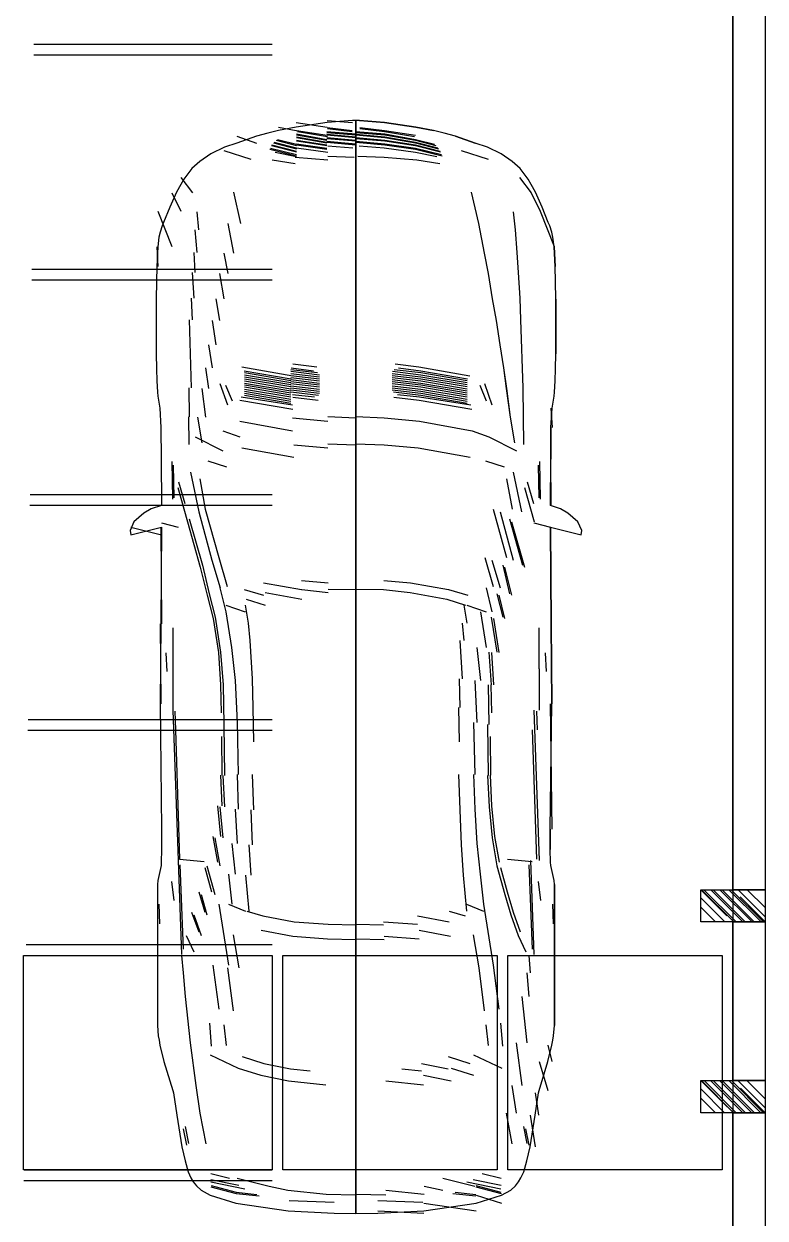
# Model space of a CAD drawing. Header units: metres. Extents: x 2 to 41.8, y 0.2 to 29.5.
# Drawn here: x 23.71 to 26.85, y 14.5 to 19.56 of the extents above; entities that cross this region are included whole.
import ezdxf

# ---------------------------------------------------------------- set-up
doc = ezdxf.new("R2010")
doc.units = ezdxf.units.M

msp = doc.modelspace()

# ---------------------------------------------------------------- linework, layer by layer
for p, q in [((26.7169, 26.3188), (26.7169, 5.1576)), ((26.7169, 26.3188), (26.7169, 15.8907)), ((26.8533, 26.3188), (26.8533, 5.1576)), ((23.7529, 19.4758), (24.7624, 19.4758)), ((23.7525, 19.4303), (24.7624, 19.4303)), ((24.8644, 19.1435), (24.9965, 19.124)), ((24.9965, 19.1512), (25.1036, 19.1435)), ((25.1329, 19.1512), (25.24, 19.1435)), ((25.24, 19.1435), (25.3722, 19.124)), ((24.7896, 19.124), (24.8644, 19.1099)), ((24.8659, 19.0948), (24.9954, 19.0713)), ((24.8659, 19.0948), (24.9954, 19.0713)), ((24.8659, 19.091), (24.9954, 19.0676)), ((24.8659, 19.091), (24.9954, 19.0676)), ((24.866, 19.1099), (24.9967, 19.0891)), ((24.8703, 19.1049), (24.9974, 19.0841)), ((24.8703, 19.1049), (24.9974, 19.0841)), ((24.9954, 19.1052), (25.1183, 19.0948)), ((24.9954, 19.1052), (25.1183, 19.0948)), ((24.9954, 19.1014), (25.1183, 19.091)), ((24.9954, 19.1014), (25.1183, 19.091)), ((24.9954, 19.094), (25.1183, 19.0824)), ((24.9954, 19.094), (25.1183, 19.0824)), ((24.9954, 19.0905), (25.1183, 19.0789)), ((24.9954, 19.0905), (25.1183, 19.0789)), ((24.9967, 19.1222), (25.1025, 19.1099)), ((24.9967, 19.1222), (25.1025, 19.1099)), ((24.9974, 19.1172), (25.1021, 19.1049)), ((24.9974, 19.1172), (25.1021, 19.1049)), ((25.1183, 19.1052), (25.2411, 19.0948)), ((25.1183, 19.1052), (25.2411, 19.0948)), ((25.1183, 19.1014), (25.2411, 19.091)), ((25.1183, 19.1014), (25.2411, 19.091)), ((25.1183, 19.094), (25.2411, 19.0824)), ((25.1183, 19.094), (25.2411, 19.0824)), ((25.1183, 19.0905), (25.2411, 19.0789)), ((25.1183, 19.0905), (25.2411, 19.0789)), ((25.134, 19.1222), (25.2398, 19.1099)), ((25.134, 19.1222), (25.2398, 19.1099)), ((25.1344, 19.1172), (25.2392, 19.1049)), ((25.1344, 19.1172), (25.2392, 19.1049)), ((25.2392, 19.1049), (25.3663, 19.0841)), ((25.2392, 19.1049), (25.3663, 19.0841)), ((25.2398, 19.1099), (25.3706, 19.0891)), ((25.2411, 19.0948), (25.3707, 19.0713)), ((25.2411, 19.0948), (25.3707, 19.0713)), ((25.2411, 19.091), (25.3707, 19.0676)), ((25.2411, 19.091), (25.3707, 19.0676)), ((25.3722, 19.124), (25.4469, 19.1099)), ((24.6127, 19.0858), (24.6964, 19.056)), ((24.7596, 19.0454), (24.8659, 19.0181)), ((24.7618, 19.0489), (24.8659, 19.0222)), ((24.7681, 19.0566), (24.8659, 19.0315)), ((24.7709, 19.0601), (24.8659, 19.0357)), ((24.7797, 19.0676), (24.8659, 19.0454)), ((24.7857, 19.0713), (24.8659, 19.0507)), ((24.8659, 19.0824), (24.9954, 19.0601)), ((24.8659, 19.0824), (24.9954, 19.0601)), ((24.8659, 19.0789), (24.9954, 19.0566)), ((24.8659, 19.0789), (24.9954, 19.0566)), ((24.8659, 19.0682), (24.9954, 19.0489)), ((24.8659, 19.0682), (24.9954, 19.0489)), ((24.8659, 19.0648), (24.9954, 19.0454)), ((24.8659, 19.0648), (24.9954, 19.0454)), ((24.8659, 19.0527), (24.9954, 19.0341)), ((24.8659, 19.0527), (24.9954, 19.0341)), ((24.8659, 19.0483), (24.9954, 19.0296)), ((24.8659, 19.0483), (24.9954, 19.0296)), ((24.9954, 19.0792), (25.1183, 19.0682)), ((24.9954, 19.0792), (25.1183, 19.0682)), ((24.9954, 19.0757), (25.1183, 19.0648)), ((24.9954, 19.0757), (25.1183, 19.0648)), ((24.9954, 19.0642), (25.1183, 19.0527)), ((24.9954, 19.0642), (25.1183, 19.0527)), ((24.9954, 19.0597), (25.1183, 19.0483)), ((24.9954, 19.0597), (25.1183, 19.0483)), ((24.9988, 19.0442), (25.1049, 19.036)), ((24.9988, 19.0442), (25.1049, 19.036)), ((25.1183, 19.0792), (25.2411, 19.0682)), ((25.1183, 19.0792), (25.2411, 19.0682)), ((25.1183, 19.0757), (25.2411, 19.0648)), ((25.1183, 19.0757), (25.2411, 19.0648)), ((25.1183, 19.0642), (25.2411, 19.0527)), ((25.1183, 19.0642), (25.2411, 19.0527)), ((25.1183, 19.0597), (25.2411, 19.0483)), ((25.1183, 19.0597), (25.2411, 19.0483)), ((25.1317, 19.0442), (25.2377, 19.036)), ((25.1317, 19.0442), (25.2377, 19.036)), ((25.2411, 19.0824), (25.3707, 19.0601)), ((25.2411, 19.0824), (25.3707, 19.0601)), ((25.2411, 19.0789), (25.3707, 19.0566)), ((25.2411, 19.0789), (25.3707, 19.0566)), ((25.2411, 19.0682), (25.3707, 19.0489)), ((25.2411, 19.0682), (25.3707, 19.0489)), ((25.2411, 19.0648), (25.3707, 19.0454)), ((25.2411, 19.0648), (25.3707, 19.0454)), ((25.2411, 19.0527), (25.3707, 19.0341)), ((25.2411, 19.0527), (25.3707, 19.0341)), ((25.2411, 19.0483), (25.3707, 19.0296)), ((25.2411, 19.0483), (25.3707, 19.0296)), ((25.3707, 19.0713), (25.4508, 19.0507)), ((25.3707, 19.0676), (25.4569, 19.0454)), ((25.3707, 19.0601), (25.4657, 19.0357)), ((25.3707, 19.0566), (25.4685, 19.0315)), ((25.3707, 19.0489), (25.4747, 19.0222)), ((25.3707, 19.0454), (25.4769, 19.0181)), ((25.5401, 19.0858), (25.6239, 19.056)), ((24.5582, 19.0248), (24.672, 18.9871)), ((24.5582, 19.0248), (24.672, 18.9871)), ((24.7533, 19.0296), (24.8659, 19.0025)), ((24.7554, 19.0341), (24.8659, 19.0075)), ((24.7752, 19.0174), (24.8658, 18.9987)), ((24.7752, 19.0174), (24.8658, 18.9987)), ((24.8604, 18.9959), (24.9983, 18.9846)), ((24.8658, 19.036), (24.9988, 19.0174)), ((24.8658, 19.036), (24.9988, 19.0174)), ((24.9983, 19.0005), (25.1106, 18.9959)), ((25.1259, 19.0005), (25.2382, 18.9959)), ((25.2377, 19.036), (25.3708, 19.0174)), ((25.2377, 19.036), (25.3708, 19.0174)), ((25.2382, 18.9959), (25.3762, 18.9846)), ((25.3707, 19.0341), (25.4812, 19.0075)), ((25.3707, 19.0296), (25.4832, 19.0025)), ((25.3708, 19.0174), (25.4614, 18.9987)), ((25.3708, 19.0174), (25.4614, 18.9987)), ((25.5646, 19.0248), (25.6784, 18.9871)), ((25.5646, 19.0248), (25.6784, 18.9871)), ((24.763, 18.9846), (24.8604, 18.9697)), ((25.3762, 18.9846), (25.4735, 18.9697)), ((24.3751, 18.9102), (24.4254, 18.8452)), ((24.3751, 18.9102), (24.4254, 18.8452)), ((25.8111, 18.9102), (25.8615, 18.8452)), ((25.8111, 18.9102), (25.8615, 18.8452)), ((24.3369, 18.8452), (24.3751, 18.7679)), ((24.5991, 18.848), (24.6292, 18.7153)), ((24.5991, 18.848), (24.6292, 18.7153)), ((25.6074, 18.848), (25.6374, 18.7153)), ((25.6074, 18.848), (25.6374, 18.7153)), ((25.8615, 18.8452), (25.8996, 18.7679)), ((24.2778, 18.7679), (24.3369, 18.618)), ((24.4434, 18.7644), (24.4511, 18.6874)), ((25.7855, 18.7644), (25.7932, 18.6874)), ((25.8996, 18.7679), (25.9588, 18.618)), ((24.4357, 18.6874), (24.4434, 18.5925)), ((24.5745, 18.7153), (24.5991, 18.5889)), ((24.5745, 18.7153), (24.5991, 18.5889)), ((25.6374, 18.7153), (25.6621, 18.5889)), ((25.6374, 18.7153), (25.6621, 18.5889)), ((25.7932, 18.6874), (25.8009, 18.5925)), ((24.274, 18.6154), (24.2778, 18.5329)), ((24.4301, 18.5925), (24.4357, 18.5075)), ((24.5576, 18.5889), (24.5745, 18.5024)), ((24.5576, 18.5889), (24.5745, 18.5024)), ((25.6621, 18.5889), (25.679, 18.5024)), ((25.6621, 18.5889), (25.679, 18.5024)), ((25.8009, 18.5925), (25.8064, 18.5075)), ((25.9588, 18.6154), (25.9626, 18.5329)), ((23.7445, 18.5212), (24.7624, 18.5212)), ((24.4237, 18.5075), (24.4301, 18.3982)), ((24.5401, 18.5024), (24.5576, 18.3953)), ((24.5402, 18.5024), (24.5576, 18.3953)), ((25.679, 18.5024), (25.6965, 18.3953)), ((25.679, 18.5024), (25.6964, 18.3953)), ((25.8064, 18.5075), (25.8129, 18.3982)), ((23.7441, 18.4758), (24.7624, 18.4758)), ((24.2707, 18.3936), (24.2707, 18.163)), ((24.42, 18.3982), (24.4237, 18.3066)), ((24.5239, 18.3953), (24.5401, 18.3039)), ((24.5239, 18.3953), (24.5402, 18.3039)), ((25.6964, 18.3953), (25.7126, 18.3039)), ((25.6965, 18.3953), (25.7126, 18.3039)), ((25.8129, 18.3982), (25.8166, 18.3066)), ((25.9658, 18.3936), (25.9658, 18.163)), ((24.411, 18.3066), (24.42, 18.0182)), ((24.5083, 18.3039), (24.5239, 18.2006)), ((24.5083, 18.3039), (24.5239, 18.2006)), ((25.7126, 18.3039), (25.7283, 18.2006)), ((25.7126, 18.3039), (25.7283, 18.2006)), ((25.8166, 18.3066), (25.8256, 18.0182)), ((24.4927, 18.2006), (24.5083, 18.1031)), ((24.4927, 18.2006), (24.5083, 18.1031)), ((25.7283, 18.2006), (25.7439, 18.1031)), ((25.7283, 18.2006), (25.7439, 18.1031)), ((24.4805, 18.1031), (24.4927, 18.0154)), ((24.4806, 18.1031), (24.4927, 18.0154)), ((24.6348, 18.1073), (24.8511, 18.0695)), ((24.6449, 18.0906), (24.8434, 18.0564)), ((24.6449, 18.0906), (24.8434, 18.0564)), ((24.6462, 18.0826), (24.8427, 18.05)), ((24.6462, 18.0826), (24.8427, 18.05)), ((24.8427, 18.0964), (24.9556, 18.0826)), ((24.8427, 18.0964), (24.9556, 18.0826)), ((24.8427, 18.0796), (24.9641, 18.0648)), ((24.8427, 18.0796), (24.9641, 18.0648)), ((24.8428, 18.0888), (24.964, 18.074)), ((24.8428, 18.0888), (24.964, 18.074)), ((24.8434, 18.1035), (24.9379, 18.0906)), ((24.8434, 18.1035), (24.9379, 18.0906)), ((24.8511, 18.1199), (24.9522, 18.1073)), ((25.2724, 18.0796), (25.3938, 18.0648)), ((25.2724, 18.0796), (25.3938, 18.0648)), ((25.2726, 18.0888), (25.3937, 18.074)), ((25.2726, 18.0888), (25.3937, 18.074)), ((25.2809, 18.0964), (25.3938, 18.0826)), ((25.2809, 18.0964), (25.3938, 18.0826)), ((25.2843, 18.1199), (25.3855, 18.1073)), ((25.2986, 18.1035), (25.3932, 18.0906)), ((25.2986, 18.1035), (25.3932, 18.0906)), ((25.3855, 18.1073), (25.6017, 18.0695)), ((25.3932, 18.0906), (25.5917, 18.0564)), ((25.3932, 18.0906), (25.5917, 18.0564)), ((25.3938, 18.0826), (25.5904, 18.05)), ((25.3938, 18.0826), (25.5904, 18.05)), ((25.7439, 18.1031), (25.756, 18.0154)), ((25.7439, 18.1031), (25.7559, 18.0154)), ((24.5417, 18.036), (24.5729, 17.9456)), ((24.5656, 18.0289), (24.593, 17.9625)), ((24.6462, 18.074), (24.8428, 18.0413)), ((24.6462, 18.074), (24.8428, 18.0413)), ((24.6462, 18.0648), (24.8427, 18.032)), ((24.6462, 18.0648), (24.8427, 18.032)), ((24.6462, 18.0562), (24.8428, 18.0234)), ((24.6462, 18.0562), (24.8428, 18.0234)), ((24.6462, 18.0473), (24.8427, 18.0144)), ((24.6462, 18.0473), (24.8427, 18.0144)), ((24.6462, 18.0387), (24.8428, 18.0057)), ((24.6462, 18.0387), (24.8428, 18.0057)), ((24.6462, 18.0305), (24.8427, 17.9975)), ((24.6462, 18.0305), (24.8427, 17.9975)), ((24.8427, 18.0621), (24.9642, 18.0473)), ((24.8427, 18.0621), (24.9642, 18.0473)), ((24.8427, 18.0453), (24.9643, 18.0305)), ((24.8427, 18.0453), (24.9643, 18.0305)), ((24.8427, 18.0274), (24.9643, 18.0125)), ((24.8427, 18.0274), (24.9643, 18.0125)), ((24.8428, 18.071), (24.9641, 18.0562)), ((24.8428, 18.071), (24.9641, 18.0562)), ((24.8428, 18.0535), (24.9643, 18.0387)), ((24.8428, 18.0535), (24.9643, 18.0387)), ((24.8428, 18.0367), (24.9643, 18.0219)), ((24.8428, 18.0367), (24.9643, 18.0219)), ((25.2723, 18.0621), (25.3938, 18.0473)), ((25.2723, 18.0621), (25.3938, 18.0473)), ((25.2723, 18.0535), (25.3937, 18.0387)), ((25.2723, 18.0535), (25.3937, 18.0387)), ((25.2723, 18.0453), (25.3938, 18.0305)), ((25.2723, 18.0453), (25.3938, 18.0305)), ((25.2723, 18.0367), (25.3937, 18.0219)), ((25.2723, 18.0367), (25.3937, 18.0219)), ((25.2723, 18.0274), (25.3938, 18.0125)), ((25.2723, 18.0274), (25.3938, 18.0125)), ((25.2724, 18.071), (25.3937, 18.0562)), ((25.2724, 18.071), (25.3937, 18.0562)), ((25.3937, 18.074), (25.5904, 18.0413)), ((25.3937, 18.074), (25.5904, 18.0413)), ((25.3937, 18.0562), (25.5904, 18.0234)), ((25.3937, 18.0562), (25.5904, 18.0234)), ((25.3937, 18.0387), (25.5904, 18.0057)), ((25.3937, 18.0387), (25.5904, 18.0057)), ((25.3938, 18.0648), (25.5904, 18.032)), ((25.3938, 18.0648), (25.5904, 18.032)), ((25.3938, 18.0473), (25.5904, 18.0144)), ((25.3938, 18.0473), (25.5904, 18.0144)), ((25.3938, 18.0305), (25.5904, 17.9975)), ((25.3938, 18.0305), (25.5904, 17.9975)), ((25.6435, 18.0289), (25.671, 17.9625)), ((25.6637, 18.036), (25.6949, 17.9456)), ((24.409, 18.0182), (24.411, 17.8958)), ((24.4643, 18.0154), (24.4805, 17.8936)), ((24.4643, 18.0154), (24.4806, 17.8936)), ((24.6308, 17.9797), (24.8495, 17.9458)), ((24.6308, 17.9797), (24.8495, 17.9458)), ((24.6462, 18.0219), (24.8428, 17.9888)), ((24.6462, 18.0219), (24.8428, 17.9888)), ((24.6462, 18.0125), (24.8427, 17.9795)), ((24.6462, 18.0125), (24.8427, 17.9795)), ((24.6462, 18.004), (24.8428, 17.9708)), ((24.6462, 18.004), (24.8428, 17.9708)), ((24.6462, 17.9951), (24.8427, 17.9615)), ((24.6462, 17.9951), (24.8427, 17.9615)), ((24.6462, 17.9865), (24.8428, 17.9529)), ((24.6462, 17.9865), (24.8428, 17.9529)), ((24.8427, 18.0099), (24.9643, 17.9951)), ((24.8427, 18.0099), (24.9643, 17.9951)), ((24.8428, 18.0188), (24.9643, 18.004)), ((24.8428, 18.0188), (24.9643, 18.004)), ((24.8428, 18.0007), (24.9589, 17.9865)), ((24.8428, 18.0007), (24.9589, 17.9865)), ((24.8495, 17.9907), (24.9425, 17.9797)), ((24.8495, 17.9907), (24.9425, 17.9797)), ((24.851, 17.9789), (24.9577, 17.9663)), ((25.2723, 18.0188), (25.3937, 18.004)), ((25.2723, 18.0188), (25.3937, 18.004)), ((25.2723, 18.0099), (25.3938, 17.9951)), ((25.2723, 18.0099), (25.3938, 17.9951)), ((25.2776, 18.0007), (25.3937, 17.9865)), ((25.2776, 18.0007), (25.3937, 17.9865)), ((25.2789, 17.9789), (25.3856, 17.9663)), ((25.294, 17.9907), (25.3871, 17.9797)), ((25.294, 17.9907), (25.3871, 17.9797)), ((25.3871, 17.9797), (25.6057, 17.9458)), ((25.3871, 17.9797), (25.6057, 17.9458)), ((25.3937, 18.0219), (25.5904, 17.9888)), ((25.3937, 18.0219), (25.5904, 17.9888)), ((25.3937, 18.004), (25.5904, 17.9708)), ((25.3937, 18.004), (25.5904, 17.9708)), ((25.3937, 17.9865), (25.5904, 17.9529)), ((25.3937, 17.9865), (25.5904, 17.9529)), ((25.3938, 18.0125), (25.5904, 17.9795)), ((25.3938, 18.0125), (25.5904, 17.9795)), ((25.3938, 17.9951), (25.5904, 17.9615)), ((25.3938, 17.9951), (25.5904, 17.9615)), ((25.7559, 18.0154), (25.7723, 17.8936)), ((25.756, 18.0154), (25.7723, 17.8936)), ((25.8256, 18.0182), (25.8275, 17.8958)), ((24.2861, 17.9325), (24.2915, 17.8505)), ((24.6264, 17.9663), (24.851, 17.9282)), ((25.3856, 17.9663), (25.6102, 17.9282)), ((25.9451, 17.9325), (25.9504, 17.8505)), ((24.4078, 17.8958), (24.409, 17.7777)), ((24.446, 17.8936), (24.4643, 17.7847)), ((24.4461, 17.8936), (24.4643, 17.7847)), ((24.6258, 17.8774), (24.8486, 17.836)), ((24.6258, 17.8774), (24.8486, 17.836)), ((24.8486, 17.8907), (24.9983, 17.8774)), ((24.8486, 17.8907), (24.9983, 17.8774)), ((24.9983, 17.8961), (25.1183, 17.8907)), ((24.9983, 17.8961), (25.1183, 17.8907)), ((25.1182, 17.8961), (25.2382, 17.8907)), ((25.1182, 17.8961), (25.2382, 17.8907)), ((25.2382, 17.8907), (25.3879, 17.8774)), ((25.2382, 17.8907), (25.3879, 17.8774)), ((25.3879, 17.8774), (25.6107, 17.836)), ((25.3879, 17.8774), (25.6107, 17.836)), ((25.7723, 17.8936), (25.7905, 17.7847)), ((25.7723, 17.8936), (25.7904, 17.7847)), ((25.8275, 17.8958), (25.8288, 17.7777)), ((24.2915, 17.8505), (24.2916, 17.7162)), ((24.5542, 17.836), (24.6258, 17.8107)), ((24.5542, 17.836), (24.6258, 17.8107)), ((25.6107, 17.836), (25.6824, 17.8107)), ((25.6107, 17.836), (25.6824, 17.8107)), ((25.945, 17.8505), (25.9451, 17.7162)), ((24.437, 17.8107), (24.5542, 17.751)), ((24.437, 17.8107), (24.5542, 17.751)), ((24.855, 17.7767), (24.9987, 17.7636)), ((24.9987, 17.7814), (25.1181, 17.7767)), ((25.1184, 17.7814), (25.2379, 17.7767)), ((25.2379, 17.7767), (25.3816, 17.7636)), ((25.6824, 17.8107), (25.7995, 17.751)), ((25.6824, 17.8107), (25.7995, 17.751)), ((24.6343, 17.7636), (24.855, 17.7248)), ((25.3816, 17.7636), (25.6022, 17.7248)), ((24.2916, 17.7162), (24.294, 17.5194)), ((24.3372, 17.7053), (24.3404, 17.5456)), ((24.3426, 17.6911), (24.3456, 17.5525)), ((24.4905, 17.7089), (24.5694, 17.6832)), ((25.6671, 17.7089), (25.7461, 17.6832)), ((25.891, 17.6911), (25.894, 17.5525)), ((25.8961, 17.7053), (25.8994, 17.5456)), ((25.9426, 17.7162), (25.945, 17.5194)), ((24.3658, 17.6192), (24.3925, 17.5285)), ((24.416, 17.6606), (24.4516, 17.493)), ((24.4561, 17.6325), (24.4794, 17.5039)), ((25.7572, 17.6325), (25.7804, 17.5039)), ((25.785, 17.6606), (25.8205, 17.493)), ((25.8441, 17.6192), (25.8708, 17.5285)), ((24.3625, 17.5962), (24.4041, 17.4508)), ((24.3625, 17.5962), (24.4041, 17.4508)), ((25.8325, 17.5962), (25.874, 17.4508)), ((25.8325, 17.5962), (25.874, 17.4508)), ((23.7357, 17.5212), (24.7624, 17.5212)), ((23.7361, 17.5667), (24.7624, 17.5667)), ((24.4516, 17.493), (24.5071, 17.2879)), ((24.4794, 17.5039), (24.537, 17.2987)), ((25.6995, 17.5039), (25.7572, 17.2987)), ((25.7294, 17.493), (25.785, 17.2879)), ((24.163, 17.428), (24.2937, 17.3944)), ((24.2902, 17.428), (24.2937, 17.0174)), ((24.2937, 17.4465), (24.3643, 17.428)), ((24.4041, 17.4508), (24.4581, 17.2578)), ((24.4116, 17.4633), (24.467, 17.266)), ((25.7696, 17.4633), (25.8249, 17.266)), ((25.7785, 17.4508), (25.8325, 17.2578)), ((25.8723, 17.4465), (25.9429, 17.428)), ((25.9429, 17.428), (25.9464, 17.0174)), ((25.9429, 17.428), (26.0736, 17.3944)), ((24.467, 17.266), (24.496, 17.1453)), ((24.5071, 17.2879), (24.5419, 17.1706)), ((24.537, 17.2987), (24.5721, 17.1767)), ((25.6645, 17.2987), (25.6995, 17.1767)), ((25.6947, 17.2879), (25.7294, 17.1706)), ((25.7405, 17.266), (25.7696, 17.1453)), ((24.4581, 17.2578), (24.4879, 17.1391)), ((25.7487, 17.2578), (25.7785, 17.1391)), ((24.5417, 17.1705), (24.5666, 17.0685)), ((24.7264, 17.1915), (24.8868, 17.1627)), ((24.8868, 17.2017), (25.0003, 17.1915)), ((25.0009, 17.1649), (25.1181, 17.1627)), ((25.1184, 17.1649), (25.2357, 17.1627)), ((25.2362, 17.2017), (25.3498, 17.1915)), ((25.3498, 17.1915), (25.5102, 17.1627)), ((25.6699, 17.1705), (25.6949, 17.0685)), ((24.4879, 17.1391), (24.5127, 17.0403)), ((24.496, 17.1453), (24.5215, 17.0466)), ((24.6437, 17.1627), (24.7264, 17.1395)), ((24.6533, 17.1221), (24.7327, 17.0975)), ((24.7327, 17.151), (24.8888, 17.1221)), ((24.8888, 17.1627), (25.0009, 17.151)), ((25.2357, 17.1627), (25.3477, 17.151)), ((25.3477, 17.151), (25.5039, 17.1221)), ((25.5039, 17.1221), (25.5833, 17.0975)), ((25.5102, 17.1627), (25.5928, 17.1395)), ((25.7151, 17.1453), (25.7405, 17.0466)), ((25.7239, 17.1391), (25.7487, 17.0403)), ((24.5666, 17.0962), (24.6483, 17.0685)), ((24.5666, 17.0685), (24.5905, 16.9181)), ((24.6483, 17.0962), (24.6611, 17.0199)), ((25.5755, 17.0962), (25.5883, 17.0199)), ((25.5883, 17.0962), (25.6699, 17.0685)), ((25.646, 17.0685), (25.6699, 16.9181)), ((24.2881, 17.0174), (24.2902, 16.6787)), ((24.5127, 17.0403), (24.5356, 16.8962)), ((24.5215, 17.0466), (24.5445, 16.8979)), ((24.6611, 17.0199), (24.6684, 16.9475)), ((25.5682, 17.0199), (25.5755, 16.9475)), ((25.692, 17.0466), (25.7151, 16.8979)), ((25.701, 17.0403), (25.7239, 16.8962)), ((25.9464, 17.0174), (25.9485, 16.6787)), ((24.3418, 17.001), (24.3422, 16.6518)), ((24.3419, 17.001), (24.3422, 16.6564)), ((25.8944, 17.001), (25.8947, 16.6518)), ((25.8944, 17.001), (25.8946, 16.6564)), ((24.5905, 16.9181), (24.6064, 16.777)), ((24.6684, 16.9475), (24.6778, 16.7843)), ((25.5588, 16.9475), (25.5682, 16.7843)), ((25.6302, 16.9181), (25.646, 16.777)), ((24.3121, 16.8952), (24.3165, 16.8155)), ((24.3121, 16.8952), (24.3165, 16.8155)), ((24.5356, 16.8962), (24.544, 16.7598)), ((24.5445, 16.8979), (24.5547, 16.7595)), ((25.6819, 16.8979), (25.692, 16.7595)), ((25.6925, 16.8962), (25.701, 16.7598)), ((25.9201, 16.8952), (25.9245, 16.8155)), ((25.9201, 16.8952), (25.9245, 16.8155)), ((24.544, 16.7598), (24.5468, 16.6399)), ((24.5547, 16.7595), (24.558, 16.5911)), ((24.6064, 16.777), (24.6146, 16.5989)), ((24.6778, 16.7843), (24.6805, 16.6628)), ((25.5561, 16.7843), (25.5588, 16.6628)), ((25.6219, 16.777), (25.6302, 16.5989)), ((25.6785, 16.7595), (25.6819, 16.5911)), ((25.6898, 16.7598), (25.6925, 16.6399)), ((24.2881, 16.6787), (24.2943, 16.1467)), ((24.6805, 16.6628), (24.6836, 16.5181)), ((25.553, 16.6628), (25.5561, 16.5181)), ((25.9422, 16.6787), (25.9485, 16.1467)), ((23.7277, 16.6121), (24.7624, 16.6121)), ((24.3418, 16.6518), (24.3637, 16.014)), ((24.3418, 16.6518), (24.3637, 16.014)), ((24.3499, 16.648), (24.353, 16.5686)), ((24.3499, 16.648), (24.353, 16.5686)), ((25.8728, 16.6518), (25.8947, 16.014)), ((25.8728, 16.6518), (25.8947, 16.014)), ((25.8835, 16.648), (25.8867, 16.5686)), ((25.8835, 16.648), (25.8867, 16.5686)), ((23.7273, 16.5667), (24.7624, 16.5667)), ((24.353, 16.5686), (24.3705, 16.02)), ((24.353, 16.5686), (24.3705, 16.02)), ((24.558, 16.5911), (24.5606, 16.3753)), ((24.6146, 16.5989), (24.6193, 16.3795)), ((25.6173, 16.5989), (25.6219, 16.3795)), ((25.6759, 16.5911), (25.6785, 16.3753)), ((25.8661, 16.5686), (25.8835, 16.02)), ((25.8661, 16.5686), (25.8835, 16.02)), ((24.5477, 16.5404), (24.5494, 16.3757)), ((25.6872, 16.5404), (25.6888, 16.3757)), ((24.5434, 16.3757), (24.5494, 16.2461)), ((24.5532, 16.3753), (24.5606, 16.2424)), ((24.6146, 16.3795), (24.6193, 16.2319)), ((24.6781, 16.3792), (24.6837, 16.2298)), ((25.5528, 16.3792), (25.5584, 16.2298)), ((25.6173, 16.3795), (25.6219, 16.2319)), ((25.6759, 16.3753), (25.6833, 16.2424)), ((25.6872, 16.3757), (25.6931, 16.2461)), ((24.5305, 16.2461), (24.5434, 16.1156)), ((24.5406, 16.2424), (24.5532, 16.1108)), ((24.6054, 16.2319), (24.6146, 16.0859)), ((24.6725, 16.2298), (24.6781, 16.0811)), ((25.5584, 16.2298), (25.564, 16.0811)), ((25.6219, 16.2319), (25.6312, 16.0859)), ((25.6833, 16.2424), (25.6959, 16.1108)), ((25.6931, 16.2461), (25.7061, 16.1156)), ((24.2942, 16.1467), (24.2943, 16.0614)), ((24.5108, 16.1156), (24.5305, 16.0076)), ((24.5108, 16.1156), (24.5305, 16.0076)), ((24.5204, 16.1108), (24.5406, 15.9919)), ((25.6959, 16.1108), (25.7162, 15.9919)), ((25.7061, 16.1156), (25.7257, 16.0076)), ((25.7061, 16.1156), (25.7257, 16.0076)), ((25.9422, 16.1467), (25.9423, 16.0614)), ((24.5913, 16.0859), (24.6054, 15.957)), ((24.6641, 16.0811), (24.6725, 15.9517)), ((25.564, 16.0811), (25.5725, 15.9517)), ((25.6312, 16.0859), (25.6453, 15.957)), ((24.3637, 16.014), (24.3784, 15.6156)), ((24.3637, 16.014), (24.3784, 15.6156)), ((24.3705, 16.02), (24.4751, 16.0103)), ((25.7615, 16.02), (25.8661, 16.0103)), ((25.8581, 16.014), (25.8728, 15.6156)), ((25.8581, 16.014), (25.8728, 15.6156)), ((24.3713, 15.9957), (24.3851, 15.6389)), ((24.4769, 15.9844), (24.5052, 15.8814)), ((24.4865, 15.9919), (24.5204, 15.8705)), ((24.5779, 15.957), (24.5913, 15.8293)), ((24.6501, 15.9517), (24.6641, 15.8001)), ((25.5725, 15.9517), (25.5865, 15.8001)), ((25.6453, 15.957), (25.6587, 15.8293)), ((25.7162, 15.9919), (25.75, 15.8705)), ((25.7313, 15.9844), (25.7596, 15.8814)), ((25.8515, 15.9957), (25.8653, 15.6389)), ((24.2762, 15.9133), (24.2762, 15.3144)), ((24.3354, 15.925), (24.3454, 15.8455)), ((24.3354, 15.925), (24.3454, 15.8455)), ((25.8911, 15.925), (25.9012, 15.8455)), ((25.8911, 15.925), (25.9012, 15.8455)), ((25.9604, 15.9133), (25.9604, 15.3144)), ((24.4521, 15.8814), (24.4769, 15.7957)), ((24.4521, 15.8814), (24.4769, 15.7957)), ((24.4619, 15.8705), (24.4865, 15.784)), ((25.75, 15.8705), (25.7746, 15.784)), ((25.7596, 15.8814), (25.7845, 15.7957)), ((25.7596, 15.8814), (25.7845, 15.7957)), ((26.5806, 15.8907), (26.6915, 15.7798)), ((26.5806, 15.8907), (26.6529, 15.8184)), ((26.5806, 15.8907), (26.6915, 15.7798)), ((26.5806, 15.8907), (26.6529, 15.8184)), ((26.5806, 15.8558), (26.682, 15.7544)), ((26.5806, 15.8558), (26.682, 15.7544)), ((26.5842, 15.8907), (26.7206, 15.7544)), ((26.5842, 15.8907), (26.7206, 15.7544)), ((26.5937, 15.8907), (26.7301, 15.7544)), ((26.5937, 15.8907), (26.7301, 15.7544)), ((26.6228, 15.8907), (26.7591, 15.7544)), ((26.6228, 15.8907), (26.7591, 15.7544)), ((26.6323, 15.8907), (26.7686, 15.7544)), ((26.6323, 15.8907), (26.7686, 15.7544)), ((26.6614, 15.8907), (26.7977, 15.7544)), ((26.6614, 15.8907), (26.7977, 15.7544)), ((26.6708, 15.8907), (26.8072, 15.7544)), ((26.6708, 15.8907), (26.8072, 15.7544)), ((26.6999, 15.8907), (26.8363, 15.7544)), ((26.6999, 15.8907), (26.8363, 15.7544)), ((26.7094, 15.8907), (26.8458, 15.7544)), ((26.7094, 15.8907), (26.8458, 15.7544)), ((26.7385, 15.8907), (26.8533, 15.7759)), ((26.7385, 15.8907), (26.8533, 15.7759)), ((26.748, 15.8597), (26.8533, 15.7544)), ((26.748, 15.8597), (26.8533, 15.7544)), ((26.7771, 15.8907), (26.8533, 15.8145)), ((26.7771, 15.8907), (26.8533, 15.8145)), ((24.2823, 15.8299), (24.2846, 15.7465)), ((24.2823, 15.8299), (24.2846, 15.7465)), ((24.5361, 15.8293), (24.5779, 15.5703)), ((24.5779, 15.8293), (24.6501, 15.8001)), ((24.655, 15.799), (24.7232, 15.7793)), ((25.5133, 15.799), (25.5815, 15.7793)), ((25.5865, 15.8293), (25.6587, 15.8001)), ((25.6587, 15.8293), (25.7005, 15.5703)), ((25.952, 15.8299), (25.9542, 15.7465)), ((25.952, 15.8299), (25.9542, 15.7465)), ((26.5806, 15.8172), (26.6434, 15.7544)), ((26.5806, 15.8172), (26.6434, 15.7544)), ((26.7866, 15.8211), (26.8533, 15.7544)), ((26.7866, 15.8211), (26.8533, 15.7544)), ((24.4213, 15.7957), (24.4521, 15.7118)), ((24.4213, 15.7957), (24.4521, 15.7118)), ((24.4304, 15.784), (24.4619, 15.6966)), ((24.7232, 15.7793), (24.8567, 15.7547)), ((24.8567, 15.7547), (25.0009, 15.7438)), ((25.2357, 15.7547), (25.3799, 15.7438)), ((25.3799, 15.7793), (25.5133, 15.7547)), ((25.7746, 15.784), (25.8062, 15.6966)), ((25.7845, 15.7957), (25.8152, 15.7118)), ((25.7845, 15.7957), (25.8152, 15.7118)), ((26.7169, 15.7544), (26.7169, 15.0816)), ((24.3976, 15.6966), (24.4304, 15.6275)), ((24.5979, 15.6999), (24.6217, 15.559)), ((24.7167, 15.7191), (24.8504, 15.693)), ((25.0009, 15.7438), (25.1181, 15.7422)), ((25.1184, 15.7438), (25.2357, 15.7422)), ((25.3862, 15.7191), (25.5198, 15.693)), ((25.6148, 15.6999), (25.6387, 15.559)), ((25.8062, 15.6966), (25.8389, 15.6275)), ((23.7193, 15.6576), (24.7624, 15.6576)), ((24.8504, 15.693), (24.998, 15.6818)), ((24.998, 15.6818), (25.1181, 15.6795)), ((25.1184, 15.6818), (25.2385, 15.6795)), ((25.2385, 15.693), (25.3862, 15.6818)), ((23.7189, 15.6121), (24.7624, 15.6121)), ((24.3789, 15.6122), (24.3851, 15.5381)), ((25.8514, 15.6122), (25.8576, 15.5381)), ((24.512, 15.5703), (24.5361, 15.3836)), ((24.574, 15.559), (24.5979, 15.377)), ((25.6387, 15.559), (25.6625, 15.377)), ((25.7005, 15.5703), (25.7246, 15.3836)), ((24.3851, 15.5381), (24.3939, 15.4374)), ((24.3851, 15.5381), (24.3939, 15.4374)), ((25.8427, 15.5381), (25.8514, 15.4374)), ((25.8427, 15.5381), (25.8514, 15.4374)), ((24.3939, 15.4374), (24.4149, 15.2408)), ((24.3939, 15.4374), (24.4149, 15.2408)), ((25.8217, 15.4374), (25.8427, 15.2408)), ((25.8217, 15.4374), (25.8427, 15.2408)), ((24.4973, 15.3248), (24.5047, 15.227)), ((24.5581, 15.3183), (24.5677, 15.2296)), ((25.6688, 15.3183), (25.6785, 15.2296)), ((25.7318, 15.3248), (25.7393, 15.227)), ((24.4149, 15.2408), (24.4395, 15.0609)), ((24.4149, 15.2408), (24.4395, 15.0609)), ((25.7971, 15.2408), (25.8217, 15.0609)), ((25.7971, 15.2408), (25.8217, 15.0609)), ((24.2873, 15.2314), (24.3041, 15.1626)), ((24.5003, 15.1901), (24.6194, 15.1342)), ((24.5003, 15.1901), (24.6194, 15.1342)), ((25.6171, 15.1901), (25.7362, 15.1342)), ((25.6171, 15.1901), (25.7362, 15.1342)), ((25.9325, 15.2314), (25.9492, 15.1626)), ((24.3041, 15.1626), (24.3418, 15.0391)), ((24.6355, 15.1832), (24.7271, 15.1542)), ((24.7271, 15.1542), (24.8401, 15.1312)), ((25.3965, 15.1542), (25.5095, 15.1312)), ((25.5095, 15.1832), (25.601, 15.1542)), ((25.8948, 15.1626), (25.9325, 15.0391)), ((24.6194, 15.1342), (24.7149, 15.1045)), ((24.6194, 15.1342), (24.7149, 15.1045)), ((24.7149, 15.1045), (24.8324, 15.0804)), ((24.7149, 15.1045), (24.8324, 15.0804)), ((24.8401, 15.1312), (24.9238, 15.122)), ((25.3128, 15.1312), (25.3965, 15.122)), ((25.4042, 15.1045), (25.5216, 15.0804)), ((25.4042, 15.1045), (25.5216, 15.0804)), ((25.5216, 15.1342), (25.6171, 15.1045)), ((25.5216, 15.1342), (25.6171, 15.1045)), ((24.4395, 15.0609), (24.4568, 14.9433)), ((24.8324, 15.0804), (24.9911, 15.064)), ((24.8324, 15.0804), (24.9911, 15.064)), ((25.2455, 15.0804), (25.4042, 15.064)), ((25.2455, 15.0804), (25.4042, 15.064)), ((25.7798, 15.0609), (25.7971, 14.9433)), ((26.5806, 15.0816), (26.6924, 14.9699)), ((26.5806, 15.0816), (26.6538, 15.0084)), ((26.5806, 15.0458), (26.6811, 14.9453)), ((26.5833, 15.0816), (26.7197, 14.9453)), ((26.5946, 15.0816), (26.7309, 14.9453)), ((26.6219, 15.0816), (26.7583, 14.9453)), ((26.6331, 15.0816), (26.7695, 14.9453)), ((26.6605, 15.0816), (26.7968, 14.9453)), ((26.6717, 15.0816), (26.8081, 14.9453)), ((26.6991, 15.0816), (26.8354, 14.9453)), ((26.7103, 15.0816), (26.8466, 14.9453)), ((26.7376, 15.0816), (26.8533, 14.966)), ((26.7489, 15.0497), (26.8533, 14.9453)), ((26.7762, 15.0816), (26.8533, 15.0045)), ((24.3448, 15.0301), (24.3586, 14.9344)), ((25.878, 15.0301), (25.8917, 14.9344)), ((26.5806, 15.0073), (26.6426, 14.9453)), ((26.7874, 15.0112), (26.8533, 14.9453)), ((24.4568, 14.9433), (24.4813, 14.8133)), ((25.7553, 14.9433), (25.7798, 14.8133)), ((26.7169, 14.9453), (26.7169, 14.2726)), ((24.3586, 14.9344), (24.3802, 14.8007)), ((24.3934, 14.8861), (24.4084, 14.815)), ((25.8282, 14.8861), (25.8431, 14.815)), ((25.8563, 14.9344), (25.878, 14.8007)), ((24.3859, 14.8768), (24.3999, 14.8076)), ((25.8366, 14.8768), (25.8507, 14.8076)), ((23.7109, 14.7031), (24.7624, 14.7031)), ((24.5023, 14.6876), (24.5827, 14.6673)), ((25.6538, 14.6876), (25.7342, 14.6673)), ((23.7105, 14.6576), (24.7624, 14.6576)), ((24.503, 14.6623), (24.6214, 14.6384)), ((24.5034, 14.6514), (24.6475, 14.6223)), ((24.5038, 14.6359), (24.6103, 14.608)), ((24.6145, 14.6671), (24.7505, 14.634)), ((24.7505, 14.634), (24.8294, 14.6168)), ((24.7505, 14.634), (24.8294, 14.6168)), ((25.4072, 14.634), (25.486, 14.6168)), ((25.4072, 14.634), (25.486, 14.6168)), ((25.486, 14.6671), (25.6221, 14.634)), ((25.589, 14.6514), (25.7332, 14.6223)), ((25.6151, 14.6623), (25.7335, 14.6384)), ((25.6263, 14.6359), (25.7328, 14.608)), ((24.5006, 14.595), (24.609, 14.5618)), ((24.503, 14.6311), (24.6096, 14.603)), ((24.6096, 14.603), (24.7081, 14.5926)), ((24.6103, 14.608), (24.6981, 14.598)), ((24.8294, 14.6168), (24.9916, 14.6003)), ((24.8294, 14.6168), (24.9916, 14.6003)), ((24.9916, 14.6003), (25.1183, 14.5972)), ((24.9916, 14.6003), (25.1183, 14.5972)), ((25.1182, 14.6003), (25.245, 14.5972)), ((25.1182, 14.6003), (25.245, 14.5972)), ((25.245, 14.6168), (25.4072, 14.6003)), ((25.245, 14.6168), (25.4072, 14.6003)), ((25.5284, 14.603), (25.6269, 14.5926)), ((25.5384, 14.608), (25.6263, 14.598)), ((25.6269, 14.6311), (25.7336, 14.603)), ((25.6275, 14.595), (25.7359, 14.5618)), ((24.609, 14.5618), (24.8309, 14.5297)), ((24.8346, 14.573), (25.0258, 14.5657)), ((25.2107, 14.573), (25.402, 14.5657)), ((25.4056, 14.5618), (25.6275, 14.5297)), ((24.8309, 14.5297), (25.0253, 14.5194)), ((25.2113, 14.5297), (25.4056, 14.5194))]:
    msp.add_line(p, q)
for points in [[(26.7169, 26.3188), (26.8533, 26.3188), (26.8533, 15.8907), (26.7169, 15.8907)], [(26.5806, 15.8907), (26.8533, 15.8907), (26.8533, 15.7544), (26.5806, 15.7544)], [(26.5806, 15.8907), (26.8533, 15.8907), (26.8533, 15.7544), (26.5806, 15.7544)], [(26.7169, 15.7544), (26.8533, 15.7544), (26.8533, 15.0816), (26.7169, 15.0816)], [(23.7091, 15.6121), (24.7624, 15.6121), (24.7624, 14.7031), (23.7091, 14.7031)], [(24.8079, 15.6121), (25.7169, 15.6121), (25.7169, 14.7031), (24.8079, 14.7031)], [(25.7624, 15.6121), (26.6715, 15.6121), (26.6715, 14.7031), (25.7624, 14.7031)], [(26.5806, 15.0816), (26.8533, 15.0816), (26.8533, 14.9453), (26.5806, 14.9453)], [(26.7169, 14.9453), (26.8533, 14.9453), (26.8533, 14.2726), (26.7169, 14.2726)]]:
    msp.add_lwpolyline(points, close=True)
for points in [[(25.1036, 19.1512), (24.9965, 19.1435), (24.8644, 19.124), (24.7896, 19.1099), (24.7445, 19.0985), (24.6964, 19.0858), (24.6127, 19.056), (24.5608, 19.0383), (24.503, 19.0107), (24.4561, 18.9777), (24.4218, 18.9478), (24.3884, 18.9031), (24.375, 18.8808), (24.357, 18.8475), (24.3285, 18.7843), (24.3025, 18.7195), (24.2968, 18.7053), (24.2878, 18.6777), (24.283, 18.6569), (24.2778, 18.6154), (24.274, 18.5329), (24.2719, 18.4694), (24.2707, 18.3936), (24.2707, 18.163), (24.2726, 18.0993), (24.274, 18.0477), (24.2761, 18.0002), (24.2775, 17.9831), (24.2861, 17.9325), (24.2915, 17.8505), (24.2916, 17.7162), (24.294, 17.5194), (24.2505, 17.5049), (24.2192, 17.4872), (24.177, 17.4501), (24.1609, 17.4141), (24.163, 17.3944), (24.2937, 17.428), (24.2902, 17.0174), (24.2881, 16.6787), (24.2943, 16.1467), (24.2942, 16.0614), (24.2926, 16.0072), (24.2923, 15.993), (24.2837, 15.9551), (24.2783, 15.9295), (24.2762, 15.9133), (24.2762, 15.3144), (24.28, 15.2713), (24.2832, 15.2532), (24.2873, 15.2314), (24.3041, 15.1626), (24.3418, 15.0391), (24.3448, 15.0301), (24.3586, 14.9344), (24.3802, 14.8007), (24.394, 14.7416), (24.4069, 14.6942), (24.4186, 14.6697), (24.4286, 14.6521), (24.4421, 14.6353), (24.4623, 14.6172), (24.5006, 14.595), (24.609, 14.5618), (24.8309, 14.5297), (25.0253, 14.5194), (25.1183, 14.5179), (25.1183, 19.1512), (25.1036, 19.1512)], [(25.1329, 19.1512), (25.1183, 19.1512), (25.1183, 14.5179), (25.2113, 14.5194), (25.4056, 14.5297), (25.6275, 14.5618), (25.7359, 14.595), (25.7743, 14.6172), (25.7945, 14.6353), (25.808, 14.6521), (25.8179, 14.6697), (25.8297, 14.6942), (25.8425, 14.7416), (25.8563, 14.8007), (25.878, 14.9344), (25.8917, 15.0301), (25.8948, 15.0391), (25.9325, 15.1626), (25.9492, 15.2314), (25.9533, 15.2532), (25.9565, 15.2713), (25.9604, 15.3144), (25.9604, 15.9133), (25.9582, 15.9295), (25.9529, 15.9551), (25.9443, 15.993), (25.9439, 16.0072), (25.9423, 16.0614), (25.9422, 16.1467), (25.9485, 16.6787), (25.9464, 17.0174), (25.9429, 17.428), (26.0736, 17.3944), (26.0756, 17.4141), (26.0596, 17.4501), (26.0173, 17.4872), (25.9861, 17.5049), (25.9426, 17.5194), (25.945, 17.7162), (25.9451, 17.8505), (25.9504, 17.9325), (25.9591, 17.9831), (25.9605, 18.0002), (25.9626, 18.0477), (25.964, 18.0993), (25.9658, 18.163), (25.9658, 18.3936), (25.9647, 18.4694), (25.9626, 18.5329), (25.9588, 18.6154), (25.9535, 18.6569), (25.9488, 18.6777), (25.9397, 18.7053), (25.934, 18.7195), (25.9081, 18.7843), (25.8795, 18.8475), (25.8616, 18.8808), (25.8482, 18.9031), (25.8148, 18.9478), (25.7805, 18.9777), (25.7336, 19.0107), (25.6757, 19.0383), (25.6239, 19.056), (25.5401, 19.0858), (25.492, 19.0985), (25.4469, 19.1099), (25.3722, 19.124), (25.24, 19.1435), (25.1329, 19.1512)]]:
    msp.add_lwpolyline(points)

doc.saveas('drawing.dxf')
